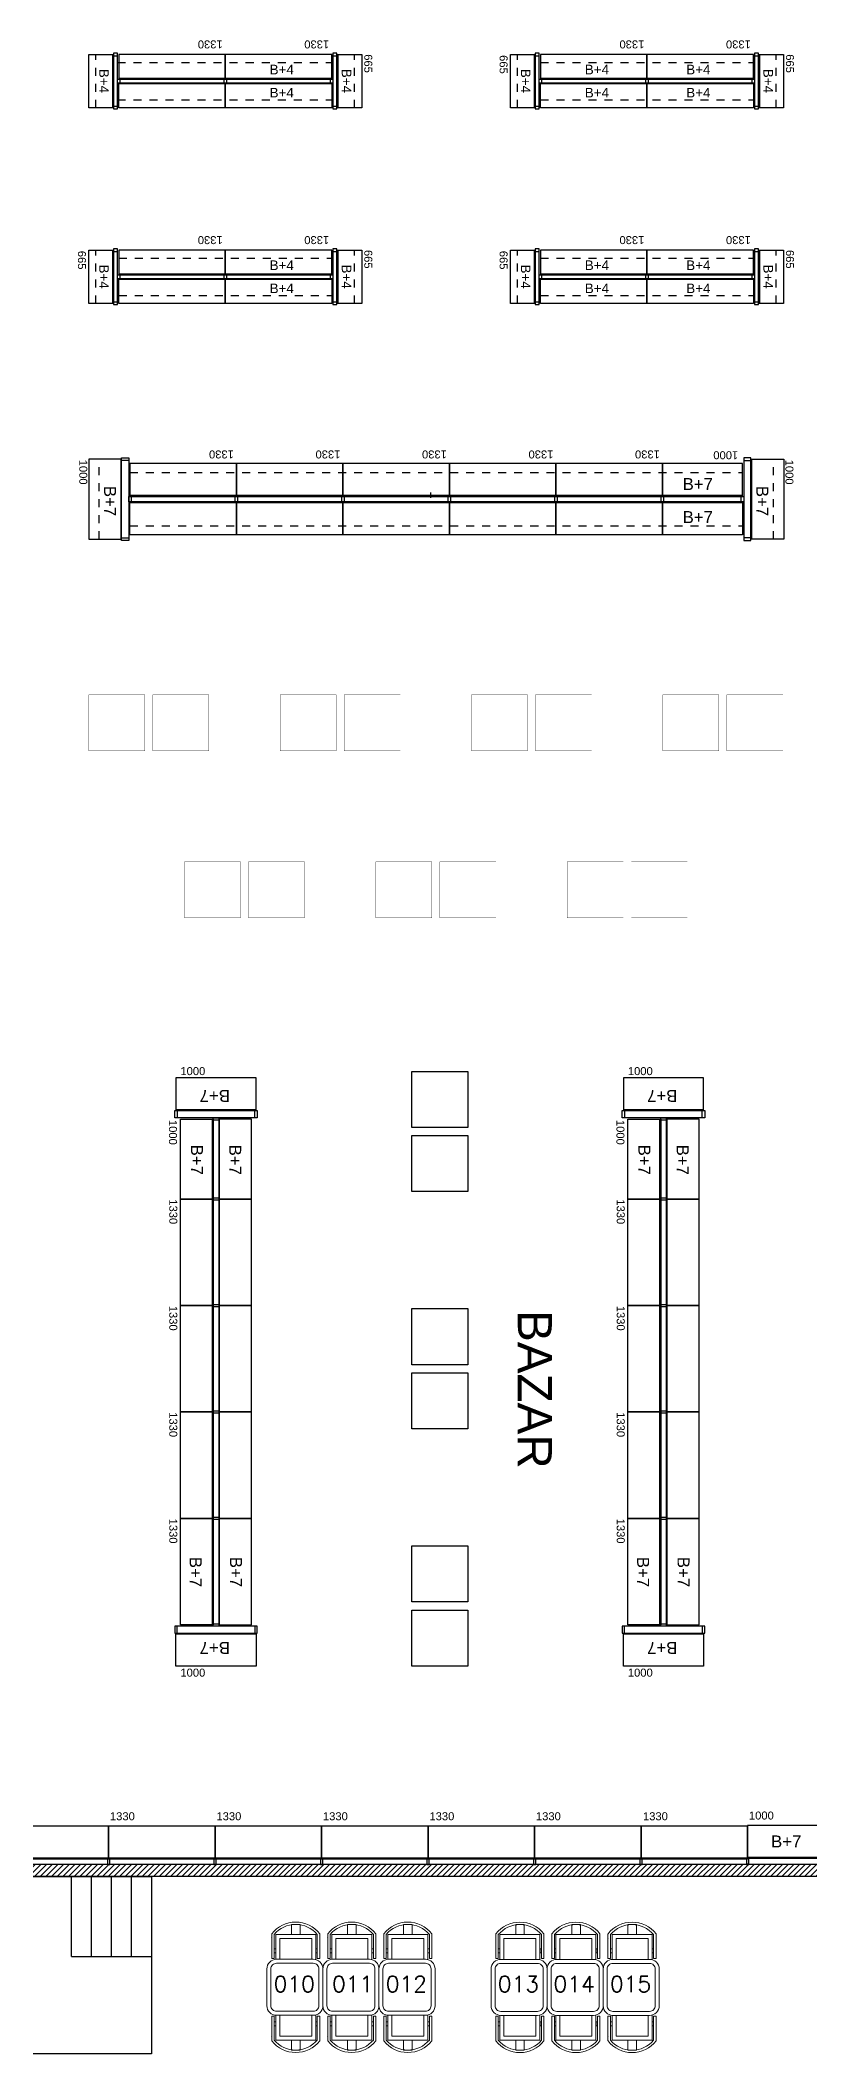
# Model space of a CAD drawing. Extents: x 306 to 2240, y 18 to 779.
# Drawn here: x 658.36 to 667.97, y 347.42 to 372.58 of the extents above; entities that cross this region are included whole.
import ezdxf

# ---------------------------------------------------------------- set-up
doc = ezdxf.new("R2010")
doc.units = 0
doc.header["$MEASUREMENT"] = 0
doc.linetypes.add('HIDDEN2', pattern=[0.1875, 0.125, -0.0625])
for name, color, linetype in [('01', 253, 'Continuous'), ('CONTORNOS', 1, 'Continuous'), ('DURLOCK', 40, 'Continuous'), ('GONDOLAS FORTEZZA', 1, 'Continuous'), ('LA FORTEZZA', 1, 'Continuous'), ('Mesas Patio', 1, 'Continuous'), ('Numero de mesas', 3, 'Continuous')]:
    doc.layers.add(name, color=color, linetype=linetype)
doc.styles.add('arial', font='arial.ttf')
doc.styles.add('STYLE1', font='romans.shx')

# ---------------------------------------------------------------- blocks, each defined once
blk = doc.blocks.new('*U92')
at = {"color": 0}
for points in [[(-0.45, 0.015), (-0.4, 0.015), (-0.4, -0.68), (-0.45, -0.68)], [(-0.45, 0.015), (-0.4, 0.015), (-0.4, -0.015), (-0.45, -0.015)], [(-0.4, -0.665), (-0.091, -0.665), (-0.091, 0), (-0.4, 0)], [(-0.4, -0.665), (-0.391, -0.665), (-0.391, 0), (-0.4, 0)], [(-0.45, -0.65), (-0.4, -0.65), (-0.4, -0.68), (-0.45, -0.68)]]:
    blk.add_lwpolyline(points, close=True, dxfattribs=at)
blk = doc.blocks.new('*U91')
at = {"color": 0}
for points in [[(-0.45, 0), (-0.759, 0), (-0.759, -1.33), (-0.45, -1.33)], [(-0.45, 0), (-0.459, 0), (-0.459, -1.33), (-0.45, -1.33)], [(-0.45, 0.015), (-0.4, 0.015), (-0.4, -1.345), (-0.45, -1.345)], [(-0.45, 0.015), (-0.4, 0.015), (-0.4, -0.015), (-0.45, -0.015)], [(-0.4, 0), (-0.091, 0), (-0.091, -1.33), (-0.4, -1.33)], [(-0.4, 0), (-0.391, 0), (-0.391, -1.33), (-0.4, -1.33)], [(-0.45, -1.315), (-0.4, -1.315), (-0.4, -1.345), (-0.45, -1.345)]]:
    blk.add_lwpolyline(points, close=True, dxfattribs=at)
blk = doc.blocks.new('*U76')
at = {"color": 0}
for points in [[(-0.47, 0), (-0.879, 0), (-0.879, -1), (-0.47, -1)], [(-0.47, 0), (-0.479, 0), (-0.479, -1), (-0.47, -1)], [(-0.47, 0.015), (-0.4, 0.015), (-0.4, -1.015), (-0.47, -1.015)], [(-0.47, 0.015), (-0.4, 0.015), (-0.4, -0.015), (-0.47, -0.015)], [(-0.4, 0), (0.009, 0), (0.009, -1), (-0.4, -1)], [(-0.4, 0), (-0.391, 0), (-0.391, -1), (-0.4, -1)], [(-0.47, -0.985), (-0.4, -0.985), (-0.4, -1.015), (-0.47, -1.015)]]:
    blk.add_lwpolyline(points, close=True, dxfattribs=at)
blk = doc.blocks.new('*U84')
at = {"color": 0}
for points in [[(-0.49, 0.015), (-0.4, 0.015), (-0.4, -1.015), (-0.49, -1.015)], [(-0.49, 0.015), (-0.4, 0.015), (-0.4, -0.015), (-0.49, -0.015)], [(-0.4, -1), (0.009, -1), (0.009, 0), (-0.4, 0)], [(-0.4, -1), (-0.391, -1), (-0.391, 0), (-0.4, 0)], [(-0.49, -0.985), (-0.4, -0.985), (-0.4, -1.015), (-0.49, -1.015)]]:
    blk.add_lwpolyline(points, close=True, dxfattribs=at)
blk = doc.blocks.new('*U75')
at = {"color": 0}
for points in [[(-0.47, 0), (-0.879, 0), (-0.879, -1.33), (-0.47, -1.33)], [(-0.47, 0), (-0.479, 0), (-0.479, -1.33), (-0.47, -1.33)], [(-0.47, 0.015), (-0.4, 0.015), (-0.4, -1.345), (-0.47, -1.345)], [(-0.47, 0.015), (-0.4, 0.015), (-0.4, -0.015), (-0.47, -0.015)], [(-0.4, 0), (0.009, 0), (0.009, -1.33), (-0.4, -1.33)], [(-0.4, 0), (-0.391, 0), (-0.391, -1.33), (-0.4, -1.33)], [(-0.47, -1.315), (-0.4, -1.315), (-0.4, -1.345), (-0.47, -1.345)]]:
    blk.add_lwpolyline(points, close=True, dxfattribs=at)
blk = doc.blocks.new('GOND BAZAR 2150')
at = {"layer": 'GONDOLAS FORTEZZA'}
for name, p, rotation in [('*U84', (429.991, 510.451), 180), ('*U76', (431.496, 510.516), 270), ('*U75', (432.826, 510.516), 270), ('*U75', (434.156, 510.516), 270), ('*U75', (435.486, 510.516), 270), ('*U75', (436.816, 510.516), 270)]:
    blk.add_blockref(name, p, dxfattribs=dict(at, rotation=rotation))
at = {"layer": 'GONDOLAS FORTEZZA', "xscale": -1, "rotation": 180}
blk.add_blockref('*U84', (437.321, 510.451), dxfattribs=at)
at = {"layer": 'GONDOLAS FORTEZZA', "color": 251, "attachment_point": 1, "style": 'arial'}
for s, insert, char_height in [('B+7', (430.816, 511.266, 0), 0.15), ('B+7', (435.966, 511.276, 0), 0.15), ('B+7', (430.816, 510.788, 0), 0.15), ('B+7', (435.966, 510.772, 0), 0.15), ('1000', (430.507, 510.463), 0.1), ('1330', (431.499, 510.467, 0), 0.1), ('1330', (432.829, 510.467, 0), 0.1), ('1330', (434.159, 510.467, 0), 0.1), ('1330', (435.489, 510.467, 0), 0.1)]:
    blk.add_mtext(s, dxfattribs=dict(at, insert=insert, char_height=char_height))
at = {"layer": 'GONDOLAS FORTEZZA', "color": 251, "style": 'arial'}
for s, insert, char_height, attachment_point, rotation in [('B+7', (430.282, 511.125, 0), 0.15, 1, 270), ('B+7', (437.029, 511.125, 0), 0.15, 7, 270), ('1000', (429.847, 510.506), 0.1, 1, 90), ('1000', (437.464, 510.506), 0.1, 7, 90)]:
    blk.add_mtext(s, dxfattribs=dict(at, insert=insert, char_height=char_height, attachment_point=attachment_point, rotation=rotation))
blk = doc.blocks.new('*U74')
at = {"color": 0}
for points in [[(-0.47, -0.015), (-0.4, -0.015), (-0.4, 0.015), (-0.47, 0.015)], [(-0.4, -1.33), (0.009, -1.33), (0.009, 0), (-0.4, 0)], [(-0.4, -1.33), (-0.391, -1.33), (-0.391, 0), (-0.4, 0)], [(-0.47, -1.345), (-0.4, -1.345), (-0.4, -1.315), (-0.47, -1.315)]]:
    blk.add_lwpolyline(points, close=True, dxfattribs=at)
blk = doc.blocks.new('*U77')
at = {"color": 0}
for points in [[(-0.47, -0.015), (-0.4, -0.015), (-0.4, 0.015), (-0.47, 0.015)], [(-0.4, -1), (0.009, -1), (0.009, 0), (-0.4, 0)], [(-0.4, -1), (-0.391, -1), (-0.391, 0), (-0.4, 0)], [(-0.47, -1.015), (-0.4, -1.015), (-0.4, -0.985), (-0.47, -0.985)]]:
    blk.add_lwpolyline(points, close=True, dxfattribs=at)
blk = doc.blocks.new('GOND MURAL BAZAR 8+1')
at = {"layer": 'GONDOLAS FORTEZZA', "rotation": 180}
for name, p in [('*U77', (428.817, 520.74)), ('*U74', (428.826, 519.41)), ('*U74', (428.826, 518.08)), ('*U74', (428.826, 516.75)), ('*U74', (428.826, 515.42)), ('*U74', (428.826, 514.09)), ('*U74', (428.826, 512.76)), ('*U74', (428.826, 511.43)), ('*U74', (428.826, 510.1)), ('*U74', (428.826, 508.77))]:
    blk.add_blockref(name, p, dxfattribs=at)
at = {"layer": 'GONDOLAS FORTEZZA', "color": 251, "attachment_point": 1, "rotation": 90, "style": 'arial'}
for s, insert, char_height in [('B+7 ', (428.934, 521.033), 0.15), ('1000', (428.635, 520.757), 0.1), ('1330', (428.644, 519.434), 0.1), ('1330', (428.644, 518.097), 0.1), ('1330', (428.644, 516.767), 0.1), ('1330', (428.644, 515.437), 0.1), ('1330', (428.644, 514.107), 0.1), ('1330', (428.644, 512.777), 0.1), ('1330', (428.644, 511.502), 0.1), ('1330', (428.644, 510.117), 0.1), ('B+7 ', (428.943, 509.275), 0.15), ('1330', (428.644, 508.787), 0.1)]:
    blk.add_mtext(s, dxfattribs=dict(at, insert=insert, char_height=char_height))
blk = doc.blocks.new('mesa 2')
at = {"layer": 'Mesas Patio', "linetype": 'Continuous', "lineweight": 0}
for points in [[(-0.365, 0.659), (-0.365, 0.786), (-0.257, 0.786), (-0.257, 0.659)], [(-0.58, 0.431), (-0.58, 0.48), (-0.561, 0.48), (-0.561, 0.431)], [(-0.04, 0.431), (-0.04, 0.48), (-0.06, 0.48), (-0.06, 0.431)], [(-0.58, -0.431), (-0.58, -0.48), (-0.561, -0.48), (-0.561, -0.431)], [(-0.04, -0.431), (-0.04, -0.48), (-0.06, -0.48), (-0.06, -0.431)], [(-0.365, -0.659), (-0.365, -0.786), (-0.257, -0.786), (-0.257, -0.659)]]:
    blk.add_lwpolyline(points, close=True, dxfattribs=at)
for points in [[(-0.61, 0.67), (-0.61, 0.359), (-0.58, 0.359), (-0.58, 0.659)], [(-0.06, 0.35), (-0.06, 0.659), (-0.56, 0.659), (-0.56, 0.346)], [(-0.11, 0.35), (-0.11, 0.609), (-0.51, 0.609), (-0.51, 0.346)], [(-0.04, 0.659), (-0.04, 0.359), (-0.01, 0.359), (-0.01, 0.67)], [(-0.61, -0.67), (-0.61, -0.359), (-0.58, -0.359), (-0.58, -0.659)], [(-0.06, -0.35), (-0.06, -0.659), (-0.56, -0.659), (-0.56, -0.346)], [(-0.11, -0.35), (-0.11, -0.609), (-0.51, -0.609), (-0.51, -0.346)], [(-0.04, -0.659), (-0.04, -0.359), (-0.01, -0.359), (-0.01, -0.67)]]:
    blk.add_lwpolyline(points, dxfattribs=at)
for points in [[(0.05, 0.23), (0.05, -0.23, -0.414214), (-0.07, -0.35), (-0.53, -0.35, -0.414214), (-0.65, -0.23), (-0.65, 0.23, -0.414214), (-0.53, 0.35), (-0.07, 0.35, -0.414214)], [(0, 0.23), (0, -0.23, -0.414214), (-0.07, -0.3), (-0.53, -0.3, -0.414214), (-0.6, -0.23), (-0.6, 0.23, -0.414214), (-0.53, 0.3), (-0.07, 0.3, -0.414214)]]:
    blk.add_lwpolyline(points, format="xyb", close=True, dxfattribs=at)
for centre, radius, start, end in [((-0.31, 0.433), 0.382, 38.2669, 141.7331), ((-0.31, 0.433), 0.352, 39.9302, 140.0698), ((-0.31, 0.433), 0.352, 30.835, 31.5668), ((-0.31, -0.433), 0.382, 218.2669, 321.7331), ((-0.31, -0.433), 0.352, 219.9302, 320.0698), ((-0.31, -0.433), 0.352, 328.4332, 329.165)]:
    blk.add_arc(centre, radius, start, end, dxfattribs=at)

msp = doc.modelspace()

# ---------------------------------------------------------------- hatches: boundary and pattern name
at = {"layer": 'DURLOCK'}
h = msp.add_hatch(dxfattribs=at)
h.set_pattern_fill('ANSI31', color=256, scale=0.4)
h.set_pattern_definition([(45, (10.947, -0.93372), (-0.035355339, 0.035355339), [])])
h.paths.add_polyline_path([(654.743, 349.788), (677.375, 349.788), (677.375, 349.638), (654.743, 349.638)])

# ---------------------------------------------------------------- linework, layer by layer
at = {"color": 1, "linetype": 'HIDDEN2', "ltscale": 0.1, "elevation": 0}
for points in [[(659.054, 371.735), (659.054, 371.735), (659.054, 372.4)], [(662.284, 371.735), (662.284, 371.735), (662.284, 372.4)], [(664.32, 371.735), (664.32, 371.735), (664.32, 372.4)], [(667.55, 371.735), (667.55, 371.735), (667.55, 372.4)], [(659.324, 372.302), (659.324, 372.302), (661.999, 372.302)], [(664.605, 372.302), (664.605, 372.302), (667.265, 372.302)], [(659.324, 371.832), (659.324, 371.832), (661.999, 371.832)], [(664.605, 371.832), (664.605, 371.832), (667.265, 371.832)], [(659.054, 369.29), (659.054, 369.29), (659.054, 369.955)], [(659.339, 369.857), (659.339, 369.857), (661.999, 369.857)], [(662.284, 369.29), (662.284, 369.29), (662.284, 369.955)], [(664.32, 369.29), (664.32, 369.29), (664.32, 369.955)], [(664.605, 369.857), (664.605, 369.857), (667.265, 369.857)], [(667.55, 369.29), (667.55, 369.29), (667.55, 369.955)], [(659.339, 369.387), (659.339, 369.387), (661.999, 369.387)], [(664.605, 369.387), (664.605, 369.387), (667.265, 369.387)]]:
    msp.add_lwpolyline(points, dxfattribs=at)
at = {"layer": '01'}
for p, q in [((658.747, 348.637, 0), (658.747, 349.637, 0)), ((658.997, 348.637, 0), (658.997, 349.637, 0)), ((659.247, 348.637, 0), (659.247, 349.637, 0)), ((659.497, 348.637, 0), (659.497, 349.637, 0)), ((658.747, 348.637, 0), (659.747, 348.637, 0))]:
    msp.add_line(p, q, dxfattribs=at)
at = {"layer": '01', "elevation": 0}
msp.add_lwpolyline([(653.508, 349.637), (659.747, 349.637), (659.747, 347.421), (653.508, 347.421)], close=True, dxfattribs=at)
at = {"layer": 'CONTORNOS'}
for p, q in [((654.743, 349.788, 0), (677.375, 349.788, 0)), ((654.743, 349.638, 0), (677.375, 349.638, 0))]:
    msp.add_line(p, q, dxfattribs=at)
at = {"layer": 'GONDOLAS FORTEZZA', "elevation": 0}
for points in [[(659.354, 372.092), (659.354, 372.042), (659.324, 372.042), (659.324, 372.092)], [(659.354, 369.647), (659.354, 369.597), (659.324, 369.597), (659.324, 369.647)], [(659.354, 369.647), (659.354, 369.597), (659.324, 369.597), (659.324, 369.647)]]:
    msp.add_lwpolyline(points, close=True, dxfattribs=at)
at = {"layer": 'GONDOLAS FORTEZZA', "const_width": 0.003, "elevation": 0}
for points in [[(658.965, 364.4), (658.965, 363.7), (659.665, 363.7), (659.665, 364.4), (658.965, 364.4)], [(660.465, 364.4), (660.465, 363.7), (659.765, 363.7), (659.765, 364.4), (660.465, 364.4)], [(661.355, 364.4), (661.355, 363.7), (662.055, 363.7), (662.055, 364.4), (661.355, 364.4)], [(662.855, 364.4), (662.855, 363.7), (662.155, 363.7), (662.155, 364.4), (662.855, 364.4)], [(663.745, 364.4), (663.745, 363.7), (664.445, 363.7), (664.445, 364.4), (663.745, 364.4)], [(665.245, 364.4), (665.245, 363.7), (664.545, 363.7), (664.545, 364.4), (665.245, 364.4)], [(666.134, 364.4), (666.134, 363.7), (666.834, 363.7), (666.834, 364.4), (666.134, 364.4)], [(667.634, 364.4), (667.634, 363.7), (666.934, 363.7), (666.934, 364.4), (667.634, 364.4)], [(660.16, 362.313), (660.16, 361.613), (660.86, 361.613), (660.86, 362.313), (660.16, 362.313)], [(661.66, 362.313), (661.66, 361.613), (660.96, 361.613), (660.96, 362.313), (661.66, 362.313)], [(662.55, 362.313), (662.55, 361.613), (663.25, 361.613), (663.25, 362.313), (662.55, 362.313)], [(664.05, 362.313), (664.05, 361.613), (663.35, 361.613), (663.35, 362.313), (664.05, 362.313)], [(664.94, 362.313), (664.94, 361.613), (665.64, 361.613), (665.64, 362.313), (664.94, 362.313)], [(666.44, 362.313), (666.44, 361.613), (665.74, 361.613), (665.74, 362.313), (666.44, 362.313)]]:
    msp.add_lwpolyline(points, dxfattribs=at)
at = {"layer": 'LA FORTEZZA'}
msp.add_line((663.236, 366.859, 0), (663.236, 366.929, 0), dxfattribs=at)
at = {"layer": 'LA FORTEZZA', "linetype": 'HIDDEN2', "ltscale": 0.1, "elevation": 0}
for points in [[(659.094, 366.344), (659.094, 366.344), (659.094, 367.344)], [(667.514, 366.344), (667.514, 366.344), (667.514, 367.344)], [(659.479, 367.179), (659.479, 367.179), (667.129, 367.179)], [(659.479, 366.509), (659.479, 366.509), (667.129, 366.509)]]:
    msp.add_lwpolyline(points, dxfattribs=at)
at = {"layer": 'LA FORTEZZA', "elevation": 0}
for points in [[(662.998, 359.695), (663.698, 359.695), (663.698, 358.995), (662.998, 358.995)], [(662.998, 358.895), (663.698, 358.895), (663.698, 358.195), (662.998, 358.195)], [(662.998, 356.73), (663.698, 356.73), (663.698, 356.03), (662.998, 356.03)], [(662.998, 355.93), (663.698, 355.93), (663.698, 355.23), (662.998, 355.23)], [(662.998, 353.765), (663.698, 353.765), (663.698, 353.065), (662.998, 353.065)], [(662.998, 352.965), (663.698, 352.965), (663.698, 352.265), (662.998, 352.265)]]:
    msp.add_lwpolyline(points, close=True, dxfattribs=at)

# ---------------------------------------------------------------- block references
at = {"layer": 'GONDOLAS FORTEZZA', "xscale": -1}
for p in [(658.874, 372.4, 0), (664.14, 372.4, 0), (658.874, 369.955, 0), (664.14, 369.955, 0)]:
    msp.add_blockref('*U92', p, dxfattribs=at)
at = {"layer": 'GONDOLAS FORTEZZA', "rotation": 270}
for p in [(660.669, 371.642, 0), (661.999, 371.642, 0), (665.935, 371.642, 0), (667.265, 371.642, 0), (660.669, 369.197, 0), (661.999, 369.197, 0), (665.935, 369.197, 0), (667.265, 369.197, 0)]:
    msp.add_blockref('*U91', p, dxfattribs=at)
at = {"layer": 'GONDOLAS FORTEZZA', "xscale": -1, "rotation": 180}
for p in [(662.464, 371.735, 0), (667.73, 371.735, 0), (662.464, 369.29, 0), (667.73, 369.29, 0)]:
    msp.add_blockref('*U92', p, dxfattribs=at)
at = {"layer": 'LA FORTEZZA'}
for name, p, rotation in [('*U84', (658.974, 366.344, 0), 180), ('*U75', (660.809, 366.409, 0), 270), ('*U75', (662.139, 366.409, 0), 270), ('*U75', (663.469, 366.409, 0), 270), ('*U75', (664.799, 366.409, 0), 270), ('*U75', (666.129, 366.409, 0), 270), ('*U76', (667.129, 366.409, 0), 270), ('GOND BAZAR 2150', (149.603, 789.595, 0), 270), ('GOND BAZAR 2150', (155.191, 789.595, 0), 270), ('GOND MURAL BAZAR 8+1', (146.452, 779.082, 0), 270)]:
    msp.add_blockref(name, p, dxfattribs=dict(at, rotation=rotation))
at = {"layer": 'LA FORTEZZA', "xscale": -1, "rotation": 180}
msp.add_blockref('*U84', (667.634, 366.344, 0), dxfattribs=at)
at = {"layer": 'Mesas Patio', "xscale": -1}
for p in [(661.239, 348.251, 0), (661.239, 348.251, 0), (661.939, 348.251, 0), (662.639, 348.251, 0), (664.039, 348.25, 0), (664.039, 348.25, 0), (664.739, 348.25, 0), (665.439, 348.25, 0)]:
    msp.add_blockref('mesa 2', p, dxfattribs=at)

# ---------------------------------------------------------------- texts
at = {"layer": 'GONDOLAS FORTEZZA', "color": 251, "style": 'arial'}
for s, insert, char_height, attachment_point, rotation in [('1330', (660.637, 372.476, 0), 0.1, 1, 180), ('1330', (661.967, 372.476, 0), 0.1, 1, 180), ('1330', (665.903, 372.476, 0), 0.1, 1, 180), ('1330', (667.233, 372.476, 0), 0.1, 1, 180), ('665', (662.404, 372.403, 0), 0.1, 7, 270), ('665', (664.094, 372.392, 0), 0.1, 7, 270), ('665', (667.67, 372.403, 0), 0.1, 7, 270), ('B+4 ', (659.095, 372.221, 0), 0.12, 7, 270), ('B+4 ', (662.244, 372.221, 0), 0.12, 1, 270), ('B+4 ', (664.361, 372.221, 0), 0.12, 7, 270), ('B+4 ', (667.51, 372.221, 0), 0.12, 1, 270), ('1330', (660.637, 370.031, 0), 0.1, 1, 180), ('1330', (661.967, 370.031, 0), 0.1, 1, 180), ('1330', (665.903, 370.031, 0), 0.1, 1, 180), ('1330', (667.233, 370.031, 0), 0.1, 1, 180), ('665', (658.828, 369.947, 0), 0.1, 7, 270), ('665', (662.404, 369.958, 0), 0.1, 7, 270), ('665', (664.094, 369.947, 0), 0.1, 7, 270), ('665', (667.67, 369.958, 0), 0.1, 7, 270), ('B+4 ', (659.095, 369.776, 0), 0.12, 7, 270), ('B+4 ', (662.244, 369.776, 0), 0.12, 1, 270), ('B+4 ', (664.361, 369.776, 0), 0.12, 7, 270), ('B+4 ', (667.51, 369.776, 0), 0.12, 1, 270)]:
    msp.add_mtext(s, dxfattribs=dict(at, insert=insert, char_height=char_height, attachment_point=attachment_point, rotation=rotation))
at = {"layer": 'GONDOLAS FORTEZZA', "color": 251, "char_height": 0.12, "style": 'arial'}
for s, insert, attachment_point in [('B+4', (661.223, 372.152, 0), 7), ('B+4', (665.159, 372.152, 0), 7), ('B+4', (666.426, 372.152, 0), 7), ('B+4 ', (661.223, 371.983, 0), 1), ('B+4 ', (665.159, 371.983, 0), 1), ('B+4 ', (666.426, 371.983, 0), 1), ('B+4', (661.223, 369.707, 0), 7), ('B+4', (665.159, 369.707, 0), 7), ('B+4', (666.426, 369.707, 0), 7), ('B+4 ', (661.223, 369.538, 0), 1), ('B+4 ', (665.159, 369.538, 0), 1), ('B+4 ', (666.426, 369.538, 0), 1)]:
    msp.add_mtext(s, dxfattribs=dict(at, insert=insert, attachment_point=attachment_point))
at = {"layer": 'LA FORTEZZA', "style": 'arial'}
for s, insert, char_height, attachment_point, rotation in [('1000', (658.946, 367.337, 0), 0.1, 1, 270), ('1330', (660.777, 367.353, 0), 0.1, 1, 180), ('1330', (662.107, 367.353, 0), 0.1, 1, 180), ('1330', (663.437, 367.353, 0), 0.1, 1, 180), ('1330', (664.767, 367.353, 0), 0.1, 1, 180), ('1330', (666.097, 367.353, 0), 0.1, 1, 180), ('1000', (667.075, 367.343, 0), 0.1, 1, 180), ('1000', (667.663, 367.337, 0), 0.1, 7, 270), ('B+7', (659.306, 367.01, 0), 0.15, 1, 270), ('B+7', (667.302, 367.01, 0), 0.15, 7, 270)]:
    msp.add_mtext(s, dxfattribs=dict(at, insert=insert, char_height=char_height, attachment_point=attachment_point, rotation=rotation))
at = {"layer": 'LA FORTEZZA', "char_height": 0.15, "attachment_point": 1, "style": 'arial'}
for insert in [(666.381, 367.108, 0), (666.381, 366.695, 0)]:
    msp.add_mtext('B+7', dxfattribs=dict(at, insert=insert))
at = {"layer": 'LA FORTEZZA', "insert": (664.748, 356.712, 0), "char_height": 0.4254, "width": 3.68119, "attachment_point": 1, "rotation": 270, "style": 'arial'}
msp.add_mtext('BAZAR', dxfattribs=at)
at = {"layer": 'Numero de mesas', "lineweight": 0, "char_height": 0.2, "width": 0.59361, "attachment_point": 7, "rotation": 359.9964, "style": 'STYLE1'}
for s, insert in [('\\pi0.03966;010', (661.234, 348.192, 0)), ('\\pi0.068231;011', (661.934, 348.192, 0)), ('\\pi0.03966;012', (662.634, 348.192, 0)), ('\\pi0.03966;013', (664.034, 348.192, 0)), ('\\pi0.034898;014', (664.734, 348.192, 0)), ('\\pi0.03966;015', (665.434, 348.192, 0))]:
    msp.add_mtext(s, dxfattribs=dict(at, insert=insert))

doc.saveas('drawing.dxf')
